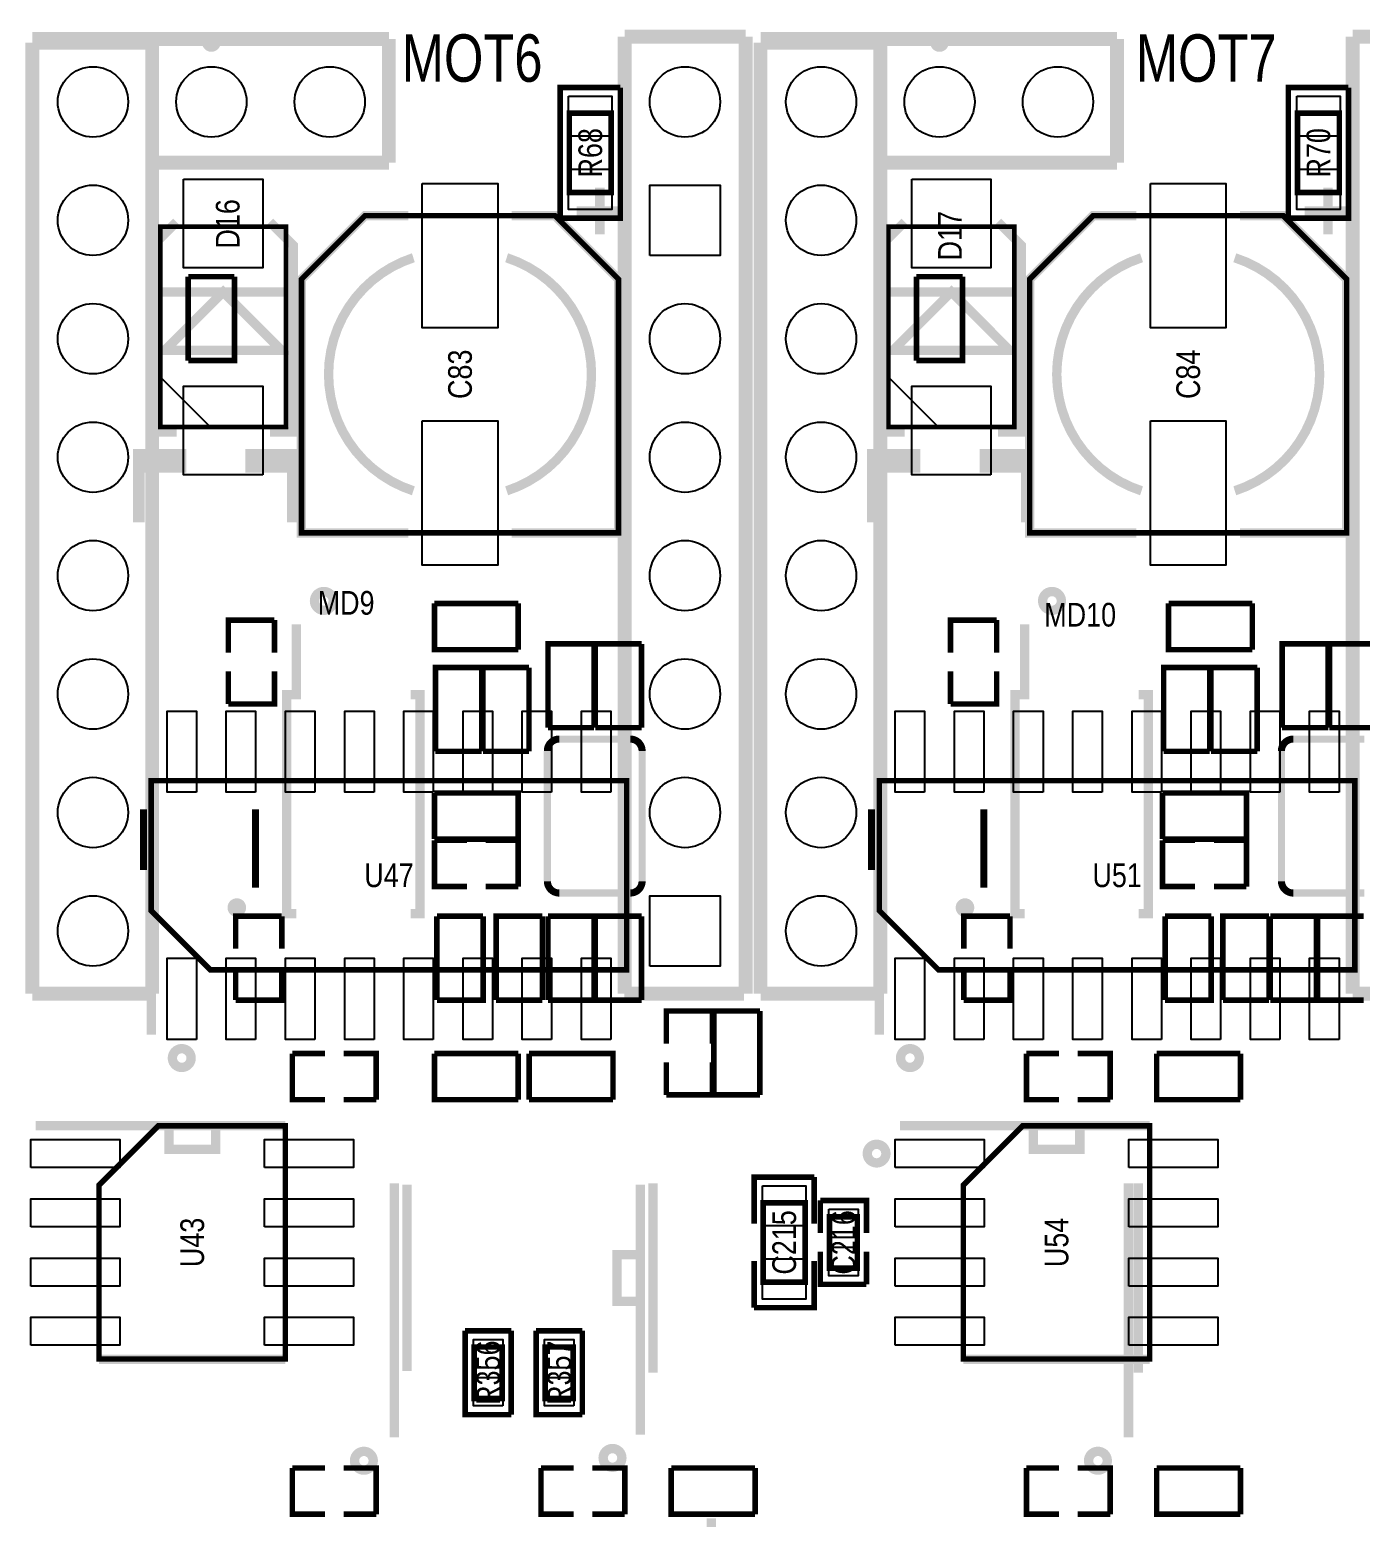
# Model space of a CAD drawing. Extents: x -26 to 196, y -14 to 133.
# Drawn here: x 50.62 to 79.16, y 71.07 to 102.97 of the extents above; entities that cross this region are included whole.
import ezdxf
from ezdxf.enums import TextEntityAlignment as Align

# ---------------------------------------------------------------- set-up
doc = ezdxf.new("R2010")
doc.units = 0
doc.header["$MEASUREMENT"] = 0
doc.layers.add('2', color=212, linetype='CONTINUOUS')

msp = doc.modelspace()

# ---------------------------------------------------------------- linework, layer by layer
at = {"layer": '2'}
for points, const_width in [([(50.673, 102.7684), (58.32094, 102.7684)], 0.29972), ([(50.673, 102.6922), (53.24348, 102.6922)], 0.29972), ([(50.673, 82.296), (50.673, 102.6922)], 0.29972), ([(53.24348, 82.296), (53.24348, 102.6922)], 0.29972), ([(58.32094, 100.12172), (58.32094, 102.7684)], 0.29972), ([(63.37808, 82.296), (63.37808, 102.8192)], 0.29972), ([(63.37808, 102.8192), (65.97396, 102.8192)], 0.29972), ([(65.97396, 82.296), (65.97396, 102.8192)], 0.29972), ([(66.294, 102.7684), (73.94194, 102.7684)], 0.29972), ([(66.294, 102.6922), (68.86448, 102.6922)], 0.29972), ([(66.294, 82.296), (66.294, 102.6922)], 0.29972), ([(68.86448, 82.296), (68.86448, 102.6922)], 0.29972), ([(73.94194, 100.12172), (73.94194, 102.7684)], 0.29972), ([(78.99908, 82.296), (78.99908, 102.8192)], 0.29972), ([(78.99908, 102.8192), (81.59496, 102.8192)], 0.29972), ([(63.28664, 101.72954), (63.28664, 98.93046), (61.99632, 98.93046)], 0.11938), ([(61.99632, 98.93046), (61.99632, 101.72954), (63.28664, 101.72954)], 0.11938), ([(78.90764, 101.72954), (78.90764, 98.93046), (77.61732, 98.93046)], 0.11938), ([(77.61732, 98.93046), (77.61732, 101.72954), (78.90764, 101.72954)], 0.11938), ([(62.1919, 101.1809), (63.09106, 101.1809), (63.09106, 99.4791), (62.1919, 99.4791), (62.1919, 101.1809)], 0.11938), ([(77.8129, 101.1809), (78.71206, 101.1809), (78.71206, 99.4791), (77.8129, 99.4791), (77.8129, 101.1809)], 0.11938), ([(53.37048, 100.12172), (58.32094, 100.12172)], 0.29972), ([(68.99148, 100.12172), (73.94194, 100.12172)], 0.29972), ([(62.84722, 98.57994), (62.84722, 99.5807)], 0.20066), ([(78.46822, 98.57994), (78.46822, 99.5807)], 0.20066), ([(53.76672, 94.34576), (53.26634, 94.34576), (53.26634, 98.34626), (53.76672, 98.84664)], 0.20066), ([(55.76824, 98.84664), (56.26862, 98.34626), (56.26862, 94.34576), (55.76824, 94.34576)], 0.20066), ([(58.7375, 92.17914), (56.44642, 92.17914), (56.44642, 97.61982), (57.80786, 98.98126), (58.7375, 98.98126)], 0.20066), ([(63.24854, 92.17914), (56.44642, 92.17914), (56.44642, 97.61982), (57.80786, 98.98126), (61.8871, 98.98126), (63.24854, 97.61982), (63.24854, 92.17914)], 0.11938), ([(60.95746, 92.17914), (63.24854, 92.17914), (63.24854, 97.61982), (61.8871, 98.98126), (60.95746, 98.98126)], 0.20066), ([(62.34684, 99.08032), (63.3476, 99.08032)], 0.20066), ([(69.38772, 94.34576), (68.88734, 94.34576), (68.88734, 98.34626), (69.38772, 98.84664)], 0.20066), ([(71.38924, 98.84664), (71.88962, 98.34626), (71.88962, 94.34576), (71.38924, 94.34576)], 0.20066), ([(74.3585, 92.17914), (72.06742, 92.17914), (72.06742, 97.61982), (73.42886, 98.98126), (74.3585, 98.98126)], 0.20066), ([(78.86954, 92.17914), (72.06742, 92.17914), (72.06742, 97.61982), (73.42886, 98.98126), (77.5081, 98.98126), (78.86954, 97.61982), (78.86954, 92.17914)], 0.11938), ([(76.57846, 92.17914), (78.86954, 92.17914), (78.86954, 97.61982), (77.5081, 98.98126), (76.57846, 98.98126)], 0.20066), ([(77.96784, 99.08032), (78.9686, 99.08032)], 0.20066), ([(53.41874, 98.74504), (56.11622, 98.74504), (56.11622, 94.44736), (53.41874, 94.44736), (53.41874, 98.74504)], 0.09906), ([(69.03974, 98.74504), (71.73722, 98.74504), (71.73722, 94.44736), (69.03974, 94.44736), (69.03974, 98.74504)], 0.09906), ([(55.00878, 97.67316), (55.00878, 95.87484), (54.01818, 95.87484)], 0.11938), ([(54.01818, 97.67316), (55.00878, 97.67316)], 0.11938), ([(54.01818, 97.67316), (54.01818, 95.87484)], 0.11938), ([(70.62978, 97.67316), (70.62978, 95.87484), (69.63918, 95.87484)], 0.11938), ([(69.63918, 97.67316), (70.62978, 97.67316)], 0.11938), ([(69.63918, 97.67316), (69.63918, 95.87484)], 0.11938), ([(54.76748, 97.3455), (53.5178, 96.09582), (56.01716, 96.09582), (54.76748, 97.3455)], 0.20066), ([(54.76748, 97.3455), (53.5178, 96.09582), (56.01716, 96.09582), (54.76748, 97.3455)], 0.20066), ([(56.11622, 97.3455), (53.41874, 97.3455)], 0.20066), ([(53.5178, 97.3455), (56.01716, 97.3455)], 0.20066), ([(70.38848, 97.3455), (69.1388, 96.09582), (71.63816, 96.09582), (70.38848, 97.3455)], 0.20066), ([(70.38848, 97.3455), (69.1388, 96.09582), (71.63816, 96.09582), (70.38848, 97.3455)], 0.20066), ([(71.73722, 97.3455), (69.03974, 97.3455)], 0.20066), ([(69.1388, 97.3455), (71.63816, 97.3455)], 0.20066), ([(52.959, 93.599), (53.848, 93.599), (53.848, 93.853), (52.959, 93.853), (52.959, 92.4052)], 0.254), ([(56.261, 93.599), (55.372, 93.599), (55.372, 93.853), (56.261, 93.853), (56.261, 92.4052)], 0.254), ([(68.707, 93.599), (69.596, 93.599), (69.596, 93.853), (68.707, 93.853), (68.707, 92.4052)], 0.254), ([(72.009, 93.599), (71.12, 93.599), (71.12, 93.853), (72.009, 93.853), (72.009, 92.4052)], 0.254), ([(61.09716, 89.6747), (59.29884, 89.6747), (59.29884, 90.6653)], 0.11938), ([(61.09716, 90.6653), (59.29884, 90.6653)], 0.11938), ([(61.09716, 90.6653), (61.09716, 89.6747)], 0.11938), ([(76.84516, 89.6747), (75.04684, 89.6747), (75.04684, 90.6653)], 0.11938), ([(76.84516, 90.6653), (75.04684, 90.6653)], 0.11938), ([(76.84516, 90.6653), (76.84516, 89.6747)], 0.11938), ([(54.8767, 89.60866), (54.8767, 90.30716), (55.8673, 90.30716)], 0.11938), ([(55.8673, 89.60866), (55.8673, 90.30716)], 0.11938), ([(56.3372, 90.2208), (56.3372, 88.7095), (56.13146, 88.7095), (56.13146, 84.0105), (56.3372, 84.0105)], 0.20066), ([(70.3707, 89.60866), (70.3707, 90.30716), (71.3613, 90.30716)], 0.11938), ([(71.3613, 89.60866), (71.3613, 90.30716)], 0.11938), ([(71.9582, 90.2208), (71.9582, 88.7095), (71.75246, 88.7095), (71.75246, 84.0105), (71.9582, 84.0105)], 0.20066), ([(61.7347, 88.00084), (61.7347, 89.79916), (62.7253, 89.79916)], 0.11938), ([(62.7253, 88.00084), (62.7253, 89.79916)], 0.11938), ([(62.7507, 88.00084), (62.7507, 89.79916), (63.7413, 89.79916)], 0.11938), ([(63.7413, 88.00084), (63.7413, 89.79916)], 0.11938), ([(77.4827, 88.00084), (77.4827, 89.79916), (78.4733, 89.79916)], 0.11938), ([(78.4733, 88.00084), (78.4733, 89.79916)], 0.11938), ([(78.4987, 88.00084), (78.4987, 89.79916), (79.4893, 89.79916)], 0.11938), ([(59.3217, 87.49284), (59.3217, 89.29116), (60.3123, 89.29116)], 0.11938), ([(60.3123, 87.49284), (60.3123, 89.29116)], 0.11938), ([(60.3377, 87.49284), (60.3377, 89.29116), (61.3283, 89.29116)], 0.11938), ([(61.3283, 87.49284), (61.3283, 89.29116)], 0.11938), ([(74.9427, 87.49284), (74.9427, 89.29116), (75.9333, 89.29116)], 0.11938), ([(75.9333, 87.49284), (75.9333, 89.29116)], 0.11938), ([(75.9587, 87.49284), (75.9587, 89.29116), (76.9493, 89.29116)], 0.11938), ([(76.9493, 87.49284), (76.9493, 89.29116)], 0.11938), ([(55.8673, 89.20734), (55.8673, 88.50884), (54.8767, 88.50884)], 0.11938), ([(54.8767, 89.20734), (54.8767, 88.50884)], 0.11938), ([(71.3613, 89.20734), (71.3613, 88.50884), (70.3707, 88.50884)], 0.11938), ([(70.3707, 89.20734), (70.3707, 88.50884)], 0.11938), ([(58.78576, 88.7095), (58.9915, 88.7095), (58.9915, 84.0105), (58.78576, 84.0105)], 0.20066), ([(74.40676, 88.7095), (74.6125, 88.7095), (74.6125, 84.0105), (74.40676, 84.0105)], 0.20066), ([(62.7253, 88.00084), (61.7347, 88.00084)], 0.11938), ([(63.7413, 88.00084), (62.7507, 88.00084)], 0.11938), ([(78.4733, 88.00084), (77.4827, 88.00084)], 0.11938), ([(79.4893, 88.00084), (78.4987, 88.00084)], 0.11938), ([(63.5, 87.757), (61.976, 87.757)], 0.1524), ([(79.248, 87.757), (77.724, 87.757)], 0.1524), ([(60.3123, 87.49284), (59.3217, 87.49284)], 0.11938), ([(61.3283, 87.49284), (60.3377, 87.49284)], 0.11938), ([(61.722, 87.503), (61.722, 84.709)], 0.1524), ([(63.754, 87.503), (63.754, 84.709)], 0.1524), ([(75.9333, 87.49284), (74.9427, 87.49284)], 0.11938), ([(76.9493, 87.49284), (75.9587, 87.49284)], 0.11938), ([(77.47, 87.503), (77.47, 84.709)], 0.1524), ([(53.22316, 81.41716), (53.22316, 86.86546)], 0.20066), ([(63.4238, 82.80654), (54.49316, 82.80654), (53.22316, 84.07654), (53.22316, 86.86546), (63.4238, 86.86546), (63.4238, 82.80654)], 0.11938), ([(63.4238, 82.80654), (63.4238, 86.86546)], 0.20066), ([(68.84416, 81.41716), (68.84416, 86.86546)], 0.20066), ([(79.0448, 82.80654), (70.11416, 82.80654), (68.84416, 84.07654), (68.84416, 86.86546), (79.0448, 86.86546), (79.0448, 82.80654)], 0.11938), ([(79.0448, 82.80654), (79.0448, 86.86546)], 0.20066), ([(59.29884, 86.6013), (61.09716, 86.6013), (61.09716, 85.6107)], 0.11938), ([(59.29884, 85.6107), (59.29884, 86.6013)], 0.11938), ([(74.91984, 86.6013), (76.71816, 86.6013), (76.71816, 85.6107)], 0.11938), ([(74.91984, 85.6107), (74.91984, 86.6013)], 0.11938), ([(53.05552, 84.94776), (53.05552, 86.24824)], 0.14986), ([(55.46344, 84.56676), (55.46344, 86.24824)], 0.14986), ([(68.67652, 84.94776), (68.67652, 86.24824)], 0.14986), ([(71.08444, 84.56676), (71.08444, 86.24824)], 0.14986), ([(59.29884, 85.6107), (61.09716, 85.6107)], 0.11938), ([(59.99734, 84.5947), (59.29884, 84.5947), (59.29884, 85.5853)], 0.11938), ([(59.99734, 85.5853), (59.29884, 85.5853)], 0.11938), ([(60.39866, 85.5853), (61.09716, 85.5853), (61.09716, 84.5947)], 0.11938), ([(74.91984, 85.6107), (76.71816, 85.6107)], 0.11938), ([(75.61834, 84.5947), (74.91984, 84.5947), (74.91984, 85.5853)], 0.11938), ([(75.61834, 85.5853), (74.91984, 85.5853)], 0.11938), ([(76.01966, 85.5853), (76.71816, 85.5853), (76.71816, 84.5947)], 0.11938), ([(60.39866, 84.5947), (61.09716, 84.5947)], 0.11938), ([(76.01966, 84.5947), (76.71816, 84.5947)], 0.11938), ([(63.5, 84.455), (61.976, 84.455)], 0.1524), ([(79.248, 84.455), (77.724, 84.455)], 0.1524), ([(55.03418, 83.25866), (55.03418, 83.95716), (56.02478, 83.95716)], 0.11938), ([(56.02478, 83.25866), (56.02478, 83.95716)], 0.11938), ([(60.34278, 83.95716), (60.34278, 82.15884), (59.35218, 82.15884)], 0.11938), ([(59.35218, 83.95716), (60.34278, 83.95716)], 0.11938), ([(59.35218, 83.95716), (59.35218, 82.15884)], 0.11938), ([(60.62218, 82.15884), (60.62218, 83.95716), (61.61278, 83.95716)], 0.11938), ([(61.61278, 82.15884), (61.61278, 83.95716)], 0.11938), ([(62.7253, 83.95716), (62.7253, 82.15884), (61.7347, 82.15884)], 0.11938), ([(61.7347, 83.95716), (62.7253, 83.95716)], 0.11938), ([(61.7347, 83.95716), (61.7347, 82.15884)], 0.11938), ([(62.7507, 82.15884), (62.7507, 83.95716), (63.7413, 83.95716)], 0.11938), ([(63.7413, 82.15884), (63.7413, 83.95716)], 0.11938), ([(70.65518, 83.25866), (70.65518, 83.95716), (71.64578, 83.95716)], 0.11938), ([(71.64578, 83.25866), (71.64578, 83.95716)], 0.11938), ([(75.96378, 83.95716), (75.96378, 82.15884), (74.97318, 82.15884)], 0.11938), ([(74.97318, 83.95716), (75.96378, 83.95716)], 0.11938), ([(74.97318, 83.95716), (74.97318, 82.15884)], 0.11938), ([(76.2127, 82.15884), (76.2127, 83.95716), (77.2033, 83.95716)], 0.11938), ([(77.2033, 82.15884), (77.2033, 83.95716)], 0.11938), ([(78.2193, 83.95716), (78.2193, 82.15884), (77.2287, 82.15884)], 0.11938), ([(77.2287, 83.95716), (78.2193, 83.95716)], 0.11938), ([(77.2287, 83.95716), (77.2287, 82.15884)], 0.11938), ([(78.2447, 82.15884), (78.2447, 83.95716), (79.2353, 83.95716)], 0.11938), ([(56.02478, 82.85734), (56.02478, 82.15884), (55.03418, 82.15884)], 0.11938), ([(55.03418, 82.85734), (55.03418, 82.15884)], 0.11938), ([(71.64578, 82.85734), (71.64578, 82.15884), (70.65518, 82.15884)], 0.11938), ([(70.65518, 82.85734), (70.65518, 82.15884)], 0.11938), ([(50.673, 82.296), (53.24348, 82.296)], 0.29972), ([(63.373, 82.296), (65.94348, 82.296)], 0.29972), ([(66.294, 82.296), (68.86448, 82.296)], 0.29972), ([(78.994, 82.296), (81.56448, 82.296)], 0.29972), ([(61.61278, 82.15884), (60.62218, 82.15884)], 0.11938), ([(63.7413, 82.15884), (62.7507, 82.15884)], 0.11938), ([(77.2033, 82.15884), (76.2127, 82.15884)], 0.11938), ([(79.2353, 82.15884), (78.2447, 82.15884)], 0.11938), ([(64.2747, 81.22666), (64.2747, 81.92516), (65.2653, 81.92516)], 0.11938), ([(65.2653, 81.22666), (65.2653, 81.92516)], 0.11938), ([(65.2907, 80.12684), (65.2907, 81.92516), (66.2813, 81.92516)], 0.11938), ([(66.2813, 80.12684), (66.2813, 81.92516)], 0.11938), ([(56.94934, 80.0227), (56.25084, 80.0227), (56.25084, 81.0133)], 0.11938), ([(56.94934, 81.0133), (56.25084, 81.0133)], 0.11938), ([(57.35066, 81.0133), (58.04916, 81.0133), (58.04916, 80.0227)], 0.11938), ([(61.09716, 80.0227), (59.29884, 80.0227), (59.29884, 81.0133)], 0.11938), ([(61.09716, 81.0133), (59.29884, 81.0133)], 0.11938), ([(61.09716, 81.0133), (61.09716, 80.0227)], 0.11938), ([(61.33084, 81.0133), (63.12916, 81.0133), (63.12916, 80.0227)], 0.11938), ([(61.33084, 80.0227), (61.33084, 81.0133)], 0.11938), ([(72.69734, 80.0227), (71.99884, 80.0227), (71.99884, 81.0133)], 0.11938), ([(72.69734, 81.0133), (71.99884, 81.0133)], 0.11938), ([(73.09866, 81.0133), (73.79716, 81.0133), (73.79716, 80.0227)], 0.11938), ([(76.59116, 80.0227), (74.79284, 80.0227), (74.79284, 81.0133)], 0.11938), ([(76.59116, 81.0133), (74.79284, 81.0133)], 0.11938), ([(76.59116, 81.0133), (76.59116, 80.0227)], 0.11938), ([(65.2653, 80.82534), (65.2653, 80.12684), (64.2747, 80.12684)], 0.11938), ([(64.2747, 80.82534), (64.2747, 80.12684)], 0.11938), ([(57.35066, 80.0227), (58.04916, 80.0227)], 0.11938), ([(61.33084, 80.0227), (63.12916, 80.0227)], 0.11938), ([(66.2813, 80.12684), (65.2907, 80.12684)], 0.11938), ([(73.09866, 80.0227), (73.79716, 80.0227)], 0.11938), ([(50.74158, 79.46644), (56.10098, 79.46644)], 0.20066), ([(52.10302, 74.46264), (52.10302, 78.19136), (53.37302, 79.46136), (56.10098, 79.46136), (56.10098, 74.46264), (52.10302, 74.46264)], 0.11938), ([(54.60238, 79.46136), (54.60238, 78.96098), (53.60162, 78.96098), (53.60162, 79.46136)], 0.20066), ([(69.28358, 79.46644), (74.64298, 79.46644)], 0.20066), ([(70.64502, 74.46264), (70.64502, 78.19136), (71.91502, 79.46136), (74.64298, 79.46136), (74.64298, 74.46264), (70.64502, 74.46264)], 0.11938), ([(73.14438, 79.46136), (73.14438, 78.96098), (72.14362, 78.96098), (72.14362, 79.46136)], 0.20066), ([(58.44032, 72.78116), (58.44032, 78.22946)], 0.20066), ([(58.70956, 74.20102), (58.70956, 78.19898)], 0.20066), ([(63.71844, 72.83958), (63.71844, 78.19898)], 0.20066), ([(63.98768, 74.17054), (63.98768, 78.22946)], 0.20066), ([(66.15684, 77.36078), (66.15684, 78.36154), (67.44716, 78.36154)], 0.11938), ([(67.44716, 77.36078), (67.44716, 78.36154)], 0.11938), ([(74.18832, 72.78116), (74.18832, 78.22946)], 0.20066), ([(74.40168, 74.17054), (74.40168, 78.22946)], 0.20066), ([(66.35242, 77.8129), (67.25158, 77.8129), (67.25158, 76.1111), (66.35242, 76.1111), (66.35242, 77.8129)], 0.11938), ([(68.5673, 77.16266), (68.5673, 77.86116), (67.5767, 77.86116)], 0.11938), ([(67.5767, 77.16266), (67.5767, 77.86116)], 0.11938), ([(67.77228, 77.51318), (68.37172, 77.51318), (68.37172, 76.41082), (67.77228, 76.41082), (67.77228, 77.51318)], 0.11938), ([(63.71336, 76.70038), (63.21298, 76.70038), (63.21298, 75.69962), (63.71336, 75.69962)], 0.20066), ([(67.44716, 76.56322), (67.44716, 75.56246), (66.15684, 75.56246)], 0.11938), ([(66.15684, 76.56322), (66.15684, 75.56246)], 0.11938), ([(67.5767, 76.76134), (67.5767, 76.06284), (68.5673, 76.06284)], 0.11938), ([(68.5673, 76.76134), (68.5673, 76.06284)], 0.11938), ([(59.9567, 75.06716), (59.9567, 73.26884), (60.9473, 73.26884)], 0.11938), ([(60.9473, 75.06716), (59.9567, 75.06716)], 0.11938), ([(60.9473, 75.06716), (60.9473, 73.26884)], 0.11938), ([(61.4807, 75.06716), (61.4807, 73.26884), (62.4713, 73.26884)], 0.11938), ([(62.4713, 75.06716), (61.4807, 75.06716)], 0.11938), ([(62.4713, 75.06716), (62.4713, 73.26884)], 0.11938), ([(60.75172, 73.61682), (60.15228, 73.61682), (60.15228, 74.71918), (60.75172, 74.71918), (60.75172, 73.61682)], 0.11938), ([(62.27572, 73.61682), (61.67628, 73.61682), (61.67628, 74.71918), (62.27572, 74.71918), (62.27572, 73.61682)], 0.11938), ([(52.10302, 74.45756), (56.10098, 74.45756)], 0.20066), ([(70.64502, 74.45756), (74.64298, 74.45756)], 0.20066), ([(56.94934, 71.1327), (56.25084, 71.1327), (56.25084, 72.1233)], 0.11938), ([(56.94934, 72.1233), (56.25084, 72.1233)], 0.11938), ([(57.35066, 72.1233), (58.04916, 72.1233), (58.04916, 71.1327)], 0.11938), ([(62.28334, 71.1327), (61.58484, 71.1327), (61.58484, 72.1233)], 0.11938), ([(62.28334, 72.1233), (61.58484, 72.1233)], 0.11938), ([(62.68466, 72.1233), (63.38316, 72.1233), (63.38316, 71.1327)], 0.11938), ([(66.17716, 71.1327), (64.37884, 71.1327), (64.37884, 72.1233)], 0.11938), ([(66.17716, 72.1233), (64.37884, 72.1233)], 0.11938), ([(66.17716, 72.1233), (66.17716, 71.1327)], 0.11938), ([(72.69734, 71.1327), (71.99884, 71.1327), (71.99884, 72.1233)], 0.11938), ([(72.69734, 72.1233), (71.99884, 72.1233)], 0.11938), ([(73.09866, 72.1233), (73.79716, 72.1233), (73.79716, 71.1327)], 0.11938), ([(76.59116, 71.1327), (74.79284, 71.1327), (74.79284, 72.1233)], 0.11938), ([(76.59116, 72.1233), (74.79284, 72.1233)], 0.11938), ([(76.59116, 72.1233), (76.59116, 71.1327)], 0.11938), ([(57.35066, 71.1327), (58.04916, 71.1327)], 0.11938), ([(62.68466, 71.1327), (63.38316, 71.1327)], 0.11938), ([(65.23736, 70.04304), (65.23736, 71.0438)], 0.20066), ([(73.09866, 71.1327), (73.79716, 71.1327)], 0.11938)]:
    msp.add_lwpolyline(points, dxfattribs=dict(at, const_width=const_width))
for points, const_width in [([(54.61254, 102.69474, 0.993661), (54.41442, 102.69728, 1.006379), (54.61254, 102.69474)], 0.20066), ([(70.23354, 102.69474, 0.993661), (70.03542, 102.69728, 1.006379), (70.23354, 102.69474)], 0.20066), ([(58.84672, 93.08084, -0.727603), (58.84672, 98.07956)], 0.20066), ([(60.84824, 93.08084, 0.728195), (60.84824, 98.07956)], 0.20066), ([(74.46772, 93.08084, -0.727603), (74.46772, 98.07956)], 0.20066), ([(76.46924, 93.08084, 0.728195), (76.46924, 98.07956)], 0.20066), ([(57.12714, 90.72118, 1.000449), (56.72582, 90.71864, 0.999552), (57.12714, 90.72118)], 0.20066), ([(72.74814, 90.72118, 1.000449), (72.34682, 90.71864, 0.999552), (72.74814, 90.72118)], 0.20066), ([(61.722, 87.503, -0.414214), (61.976, 87.757)], 0.1524), ([(63.5, 87.757, -0.414214), (63.754, 87.503)], 0.1524), ([(77.47, 87.503, -0.414214), (77.724, 87.757)], 0.1524), ([(61.976, 84.455, -0.414214), (61.722, 84.709)], 0.1524), ([(63.754, 84.709, -0.414214), (63.5, 84.455)], 0.1524), ([(77.724, 84.455, -0.414214), (77.47, 84.709)], 0.1524), ([(55.15864, 84.14258, 1.004249), (54.96052, 84.14258, 0.995769), (55.15864, 84.14258)], 0.20066), ([(70.77964, 84.14258, 1.004249), (70.58152, 84.14258, 0.995769), (70.77964, 84.14258)], 0.20066), ([(54.07914, 80.91678, 1.002445), (53.67782, 80.91424, 0.997561), (54.07914, 80.91678)], 0.20066), ([(69.70014, 80.91678, 1.002445), (69.29882, 80.91424, 0.997561), (69.70014, 80.91678)], 0.20066), ([(68.98386, 78.867, 1), (68.58508, 78.867, 1), (68.98386, 78.867)], 0.20066), ([(57.98566, 72.28078, 1.002445), (57.58434, 72.27824, 0.997561), (57.98566, 72.28078)], 0.20066), ([(63.31966, 72.3392, 0.997661), (62.91834, 72.34174, 1.002345), (63.31966, 72.3392)], 0.20066), ([(73.73366, 72.28078, 1.002445), (73.33234, 72.27824, 0.997561), (73.73366, 72.28078)], 0.20066)]:
    msp.add_lwpolyline(points, format="xyb", dxfattribs=dict(at, const_width=const_width))
for points in [[(62.17666, 101.54539), (63.1063, 101.54539), (63.1063, 100.68433), (62.17666, 100.68433)], [(77.79766, 101.54539), (78.7273, 101.54539), (78.7273, 100.68433), (77.79766, 100.68433)], [(62.17666, 99.97567), (63.1063, 99.97567), (63.1063, 99.11461), (62.17666, 99.11461)], [(77.79766, 99.97567), (78.7273, 99.97567), (78.7273, 99.11461), (77.79766, 99.11461)], [(53.91785, 99.76612), (55.61711, 99.76612), (55.61711, 97.8662), (53.91785, 97.8662)], [(59.03722, 99.67468), (60.65774, 99.67468), (60.65774, 96.57588), (59.03722, 96.57588)], [(63.9191, 98.12782), (63.9191, 99.63658), (65.42786, 99.63658), (65.42786, 98.12782)], [(69.53885, 99.76612), (71.23811, 99.76612), (71.23811, 97.8662), (69.53885, 97.8662)], [(74.65822, 99.67468), (76.27874, 99.67468), (76.27874, 96.57588), (74.65822, 96.57588)], [(53.41874, 94.44736), (53.41874, 95.52178), (54.49316, 94.44736)], [(69.03974, 94.44736), (69.03974, 95.52178), (70.11416, 94.44736)], [(55.61711, 93.42628), (53.91785, 93.42628), (53.91785, 95.3262), (55.61711, 95.3262)], [(71.23811, 93.42628), (69.53885, 93.42628), (69.53885, 95.3262), (71.23811, 95.3262)], [(59.03722, 94.58452), (60.65774, 94.58452), (60.65774, 91.48572), (59.03722, 91.48572)], [(74.65822, 94.58452), (76.27874, 94.58452), (76.27874, 91.48572), (74.65822, 91.48572)], [(54.19344, 86.61527), (53.56352, 86.61527), (53.56352, 88.35517), (54.19344, 88.35517)], [(55.46344, 86.61527), (54.83352, 86.61527), (54.83352, 88.35517), (55.46344, 88.35517)], [(56.73344, 86.61527), (56.10352, 86.61527), (56.10352, 88.35517), (56.73344, 88.35517)], [(58.00344, 86.61527), (57.37352, 86.61527), (57.37352, 88.35517), (58.00344, 88.35517)], [(59.27344, 86.61527), (58.64352, 86.61527), (58.64352, 88.35517), (59.27344, 88.35517)], [(60.54344, 86.61527), (59.91352, 86.61527), (59.91352, 88.35517), (60.54344, 88.35517)], [(61.81344, 86.61527), (61.18352, 86.61527), (61.18352, 88.35517), (61.81344, 88.35517)], [(63.08344, 86.61527), (62.45352, 86.61527), (62.45352, 88.35517), (63.08344, 88.35517)], [(69.81444, 86.61527), (69.18452, 86.61527), (69.18452, 88.35517), (69.81444, 88.35517)], [(71.08444, 86.61527), (70.45452, 86.61527), (70.45452, 88.35517), (71.08444, 88.35517)], [(72.35444, 86.61527), (71.72452, 86.61527), (71.72452, 88.35517), (72.35444, 88.35517)], [(73.62444, 86.61527), (72.99452, 86.61527), (72.99452, 88.35517), (73.62444, 88.35517)], [(74.89444, 86.61527), (74.26452, 86.61527), (74.26452, 88.35517), (74.89444, 88.35517)], [(76.16444, 86.61527), (75.53452, 86.61527), (75.53452, 88.35517), (76.16444, 88.35517)], [(77.43444, 86.61527), (76.80452, 86.61527), (76.80452, 88.35517), (77.43444, 88.35517)], [(78.70444, 86.61527), (78.07452, 86.61527), (78.07452, 88.35517), (78.70444, 88.35517)], [(63.9191, 82.88782), (63.9191, 84.39658), (65.42786, 84.39658), (65.42786, 82.88782)], [(54.19344, 81.31683), (53.56352, 81.31683), (53.56352, 83.05673), (54.19344, 83.05673)], [(55.46344, 81.31683), (54.83352, 81.31683), (54.83352, 83.05673), (55.46344, 83.05673)], [(56.73344, 81.31683), (56.10352, 81.31683), (56.10352, 83.05673), (56.73344, 83.05673)], [(58.00344, 81.31683), (57.37352, 81.31683), (57.37352, 83.05673), (58.00344, 83.05673)], [(59.27344, 81.31683), (58.64352, 81.31683), (58.64352, 83.05673), (59.27344, 83.05673)], [(60.54344, 81.31683), (59.91352, 81.31683), (59.91352, 83.05673), (60.54344, 83.05673)], [(61.81344, 81.31683), (61.18352, 81.31683), (61.18352, 83.05673), (61.81344, 83.05673)], [(63.08344, 81.31683), (62.45352, 81.31683), (62.45352, 83.05673), (63.08344, 83.05673)], [(69.81444, 81.31683), (69.18452, 81.31683), (69.18452, 83.05673), (69.81444, 83.05673)], [(71.08444, 81.31683), (70.45452, 81.31683), (70.45452, 83.05673), (71.08444, 83.05673)], [(72.35444, 81.31683), (71.72452, 81.31683), (71.72452, 83.05673), (72.35444, 83.05673)], [(73.62444, 81.31683), (72.99452, 81.31683), (72.99452, 83.05673), (73.62444, 83.05673)], [(74.89444, 81.31683), (74.26452, 81.31683), (74.26452, 83.05673), (74.89444, 83.05673)], [(76.16444, 81.31683), (75.53452, 81.31683), (75.53452, 83.05673), (76.16444, 83.05673)], [(77.43444, 81.31683), (76.80452, 81.31683), (76.80452, 83.05673), (77.43444, 83.05673)], [(78.70444, 81.31683), (78.07452, 81.31683), (78.07452, 83.05673), (78.70444, 83.05673)], [(50.64252, 78.56728), (50.64252, 79.16672), (52.5526, 79.16672), (52.5526, 78.56728)], [(55.6514, 78.56728), (55.6514, 79.16672), (57.56148, 79.16672), (57.56148, 78.56728)], [(69.18452, 78.56728), (69.18452, 79.16672), (71.0946, 79.16672), (71.0946, 78.56728)], [(74.1934, 78.56728), (74.1934, 79.16672), (76.10348, 79.16672), (76.10348, 78.56728)], [(66.33718, 78.17739), (67.26682, 78.17739), (67.26682, 77.31633), (66.33718, 77.31633)], [(50.64252, 77.29728), (50.64252, 77.89672), (52.5526, 77.89672), (52.5526, 77.29728)], [(55.6514, 77.29728), (55.6514, 77.89672), (57.56148, 77.89672), (57.56148, 77.29728)], [(69.18452, 77.29728), (69.18452, 77.89672), (71.0946, 77.89672), (71.0946, 77.29728)], [(74.1934, 77.29728), (74.1934, 77.89672), (76.10348, 77.89672), (76.10348, 77.29728)], [(67.75704, 77.67574), (68.38696, 77.67574), (68.38696, 77.06614), (67.75704, 77.06614)], [(50.64252, 76.02728), (50.64252, 76.62672), (52.5526, 76.62672), (52.5526, 76.02728)], [(55.6514, 76.02728), (55.6514, 76.62672), (57.56148, 76.62672), (57.56148, 76.02728)], [(66.33718, 76.60767), (67.26682, 76.60767), (67.26682, 75.74661), (66.33718, 75.74661)], [(67.75704, 76.85786), (68.38696, 76.85786), (68.38696, 76.24826), (67.75704, 76.24826)], [(69.18452, 76.02728), (69.18452, 76.62672), (71.0946, 76.62672), (71.0946, 76.02728)], [(74.1934, 76.02728), (74.1934, 76.62672), (76.10348, 76.62672), (76.10348, 76.02728)], [(50.64252, 74.75728), (50.64252, 75.35672), (52.5526, 75.35672), (52.5526, 74.75728)], [(55.6514, 74.75728), (55.6514, 75.35672), (57.56148, 75.35672), (57.56148, 74.75728)], [(69.18452, 74.75728), (69.18452, 75.35672), (71.0946, 75.35672), (71.0946, 74.75728)], [(74.1934, 74.75728), (74.1934, 75.35672), (76.10348, 75.35672), (76.10348, 74.75728)], [(60.76696, 74.27214), (60.13704, 74.27214), (60.13704, 74.88174), (60.76696, 74.88174)], [(62.29096, 74.27214), (61.66104, 74.27214), (61.66104, 74.88174), (62.29096, 74.88174)], [(60.76696, 73.45426), (60.13704, 73.45426), (60.13704, 74.06386), (60.76696, 74.06386)], [(62.29096, 73.45426), (61.66104, 73.45426), (61.66104, 74.06386), (62.29096, 74.06386)]]:
    msp.add_lwpolyline(points, close=True, dxfattribs=at)
for centre in [(51.97348, 101.4222), (54.51348, 101.4222), (57.05348, 101.4222), (64.67348, 101.4222), (67.59448, 101.4222), (70.13448, 101.4222), (72.67448, 101.4222), (51.97348, 98.8822), (67.59448, 98.8822), (51.97348, 96.3422), (64.67348, 96.3422), (67.59448, 96.3422), (51.97348, 93.8022), (64.67348, 93.8022), (67.59448, 93.8022), (51.97348, 91.2622), (64.67348, 91.2622), (67.59448, 91.2622), (51.97348, 88.7222), (64.67348, 88.7222), (67.59448, 88.7222), (51.97348, 86.1822), (64.67348, 86.1822), (67.59448, 86.1822), (51.97348, 83.6422), (67.59448, 83.6422)]:
    msp.add_circle(centre, 0.75438, dxfattribs=at)

# ---------------------------------------------------------------- texts
at = {"layer": '2', "width": 0.8}
for s, p in [('MOT6', (58.5978, 101.854)), ('MOT7', (74.3458, 101.854))]:
    msp.add_text(s, height=1.016, dxfattribs=at).set_placement(p)
at = {"layer": '2', "width": 0.85}
for s, p in [('R68', (62.89548, 100.33)), ('R70', (78.51648, 100.33)), ('D16', (55.118, 98.806)), ('D17', (70.612, 98.552)), ('C83', (60.10148, 95.5802)), ('C84', (75.72248, 95.5802)), ('C215', (67.056, 76.962)), ('C216', (68.326, 76.962)), ('U43', (54.356, 76.962)), ('U54', (72.898, 76.962)), ('R356', (60.706, 74.168)), ('R357', (62.23, 74.168))]:
    msp.add_text(s, height=0.508, rotation=90, dxfattribs=at).set_placement(p, align=Align.CENTER)
for s, p in [('MD9', (57.404, 90.424)), ('MD10', (73.152, 90.17)), ('U47', (58.32348, 84.582)), ('U51', (73.94448, 84.582))]:
    msp.add_text(s, height=0.508, dxfattribs=at).set_placement(p, align=Align.CENTER)

doc.saveas('drawing.dxf')
